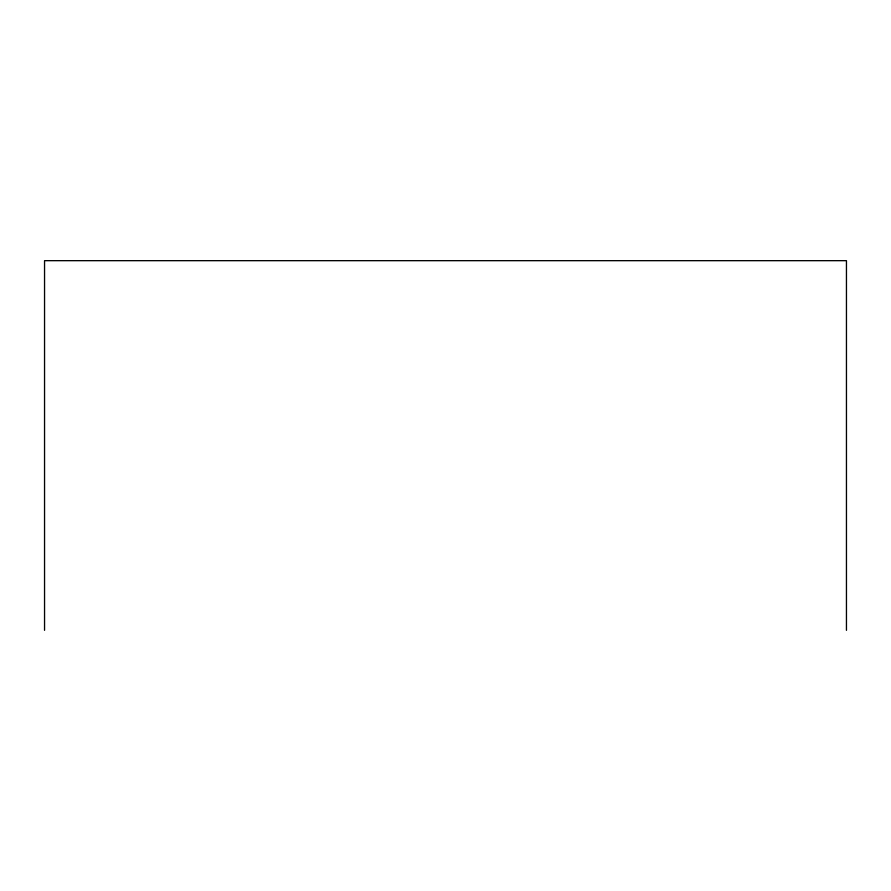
<?xml version="1.0" encoding="UTF-8"?>
<svg xmlns="http://www.w3.org/2000/svg" width="891" height="891" viewBox="0 0 891 891"><rect width="100%" height="100%" fill="white"/><g stroke="black" fill="none" stroke-linecap="round" stroke-linejoin="round"><path stroke-width="1.34" d="M846.45 630.327L846.45 260.673L44.55 260.673L44.55 630.327"/></g></svg>
